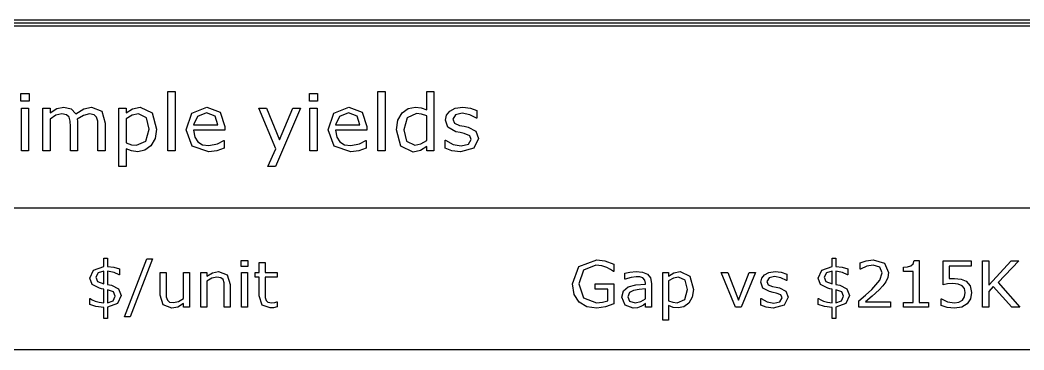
# Model space of a CAD drawing. Extents: x -1 to 182, y 89 to 480.
# Drawn here: x 106.07 to 143.39, y 140.76 to 153.04 of the extents above; entities that cross this region are included whole.
import ezdxf

# ---------------------------------------------------------------- set-up
doc = ezdxf.new("R2010")
doc.units = 0

msp = doc.modelspace()

# ---------------------------------------------------------------- linework, layer by layer
at = {"layer": 'Layer 1', "color": 7}
for points in [[(4.762494, 153.035853), (4.762494, 152.823975), (175.153946, 152.823975), (175.153946, 153.035853), (4.762494, 153.035853)], [(4.762494, 152.929914), (175.153946, 152.929914)], [(106.405308, 150.020453), (106.104035, 150.020453), (106.104035, 150.297578), (106.405308, 150.297578), (106.405308, 150.020453)], [(111.831082, 148.167394), (111.563914, 148.167394), (111.563914, 150.37862), (111.831082, 150.37862), (111.831082, 148.167394)], [(117.1261, 150.020506), (116.824827, 150.020506), (116.824827, 150.297631), (117.1261, 150.297631), (117.1261, 150.020506)], [(119.641461, 148.167394), (119.374296, 148.167394), (119.374296, 150.37862), (119.641461, 150.37862), (119.641461, 148.167394)], [(121.457628, 148.167394), (121.19046, 148.167394), (121.19046, 148.333657), (120.950295, 148.178771), (120.678865, 148.12334), (120.226954, 148.342177), (120.060685, 148.948998), (120.117531, 149.30854), (120.273852, 149.577118), (120.498385, 149.74198), (120.765553, 149.798812), (120.987244, 149.771825), (121.19046, 149.69081), (121.19046, 150.37862), (121.457628, 150.37862), (121.457628, 148.167394)], [(106.388269, 148.16742), (106.121101, 148.16742), (106.121101, 149.754786), (106.388269, 149.754786), (106.388269, 148.16742)], [(109.233311, 148.16742), (108.966143, 148.16742), (108.966143, 149.071236), (108.956195, 149.268773), (108.917825, 149.420829), (108.824033, 149.513195), (108.647815, 149.544469), (108.423282, 149.48761), (108.198747, 149.345502), (108.205864, 149.268773), (108.208695, 149.183498), (108.208695, 148.16742), (107.94153, 148.16742), (107.94153, 149.071236), (107.931581, 149.270202), (107.893211, 149.422258), (107.799419, 149.513195), (107.623202, 149.544469), (107.402931, 149.490467), (107.184081, 149.35262), (107.184081, 148.16742), (106.916916, 148.16742), (106.916916, 149.754786), (107.184081, 149.754786), (107.184081, 149.578573), (107.432774, 149.740578), (107.698521, 149.798839), (107.972793, 149.730629), (108.141904, 149.541611), (108.437493, 149.737747), (108.723134, 149.798839), (109.108251, 149.639692), (109.233309, 149.197706), (109.233311, 148.16742)], [(111.14469, 148.980298), (111.089268, 148.626445), (110.932947, 148.356438), (110.711256, 148.193005), (110.442667, 148.136146), (110.218134, 148.16316), (110.014916, 148.247007), (110.014916, 147.581924), (109.74775, 147.581924), (109.74775, 149.754786), (110.014916, 149.754786), (110.014916, 149.588522), (110.253662, 149.737747), (110.53788, 149.798839), (110.984107, 149.581404), (111.14469, 148.980298), (111.14469, 148.980298)], [(113.68846, 148.933361), (112.518895, 148.933361), (112.562948, 148.677562), (112.683743, 148.499921), (112.858537, 148.397607), (113.083071, 148.363502), (113.408502, 148.427452), (113.642984, 148.555352), (113.657192, 148.555352), (113.657192, 148.264019), (113.381499, 148.168822), (113.085912, 148.130458), (112.469153, 148.343606), (112.247462, 148.951829), (112.459205, 149.570027), (113.019118, 149.798812), (113.513661, 149.611223), (113.688458, 149.078326), (113.68846, 148.933361)], [(116.489447, 149.754759), (115.562891, 147.581898), (115.277249, 147.581898), (115.572839, 148.244123), (114.940448, 149.754759), (115.230355, 149.754759), (115.717791, 148.578079), (116.209492, 149.754759), (116.489447, 149.754759)], [(117.109061, 148.167394), (116.841895, 148.167394), (116.841895, 149.754759), (117.109061, 149.754759), (117.109061, 148.167394)], [(118.966439, 148.933361), (117.796873, 148.933361), (117.840926, 148.677562), (117.961722, 148.499921), (118.136516, 148.397607), (118.361052, 148.363502), (118.686483, 148.427452), (118.920965, 148.555352), (118.935173, 148.555352), (118.935173, 148.264019), (118.659477, 148.168822), (118.363891, 148.130458), (117.747132, 148.343606), (117.52544, 148.951829), (117.737186, 149.570027), (118.297099, 149.798812), (118.791642, 149.611223), (118.966436, 149.078326), (118.966439, 148.933361)], [(123.117473, 148.62499), (122.936993, 148.268279), (122.446713, 148.129029), (122.122702, 148.170225), (121.876852, 148.262617), (121.876852, 148.562469), (121.89106, 148.562469), (122.172438, 148.410413), (122.469449, 148.354983), (122.745142, 148.411815), (122.84462, 148.590885), (122.790616, 148.732993), (122.583135, 148.81541), (122.433921, 148.845255), (122.267651, 148.882217), (121.970641, 149.044222), (121.883956, 149.30854), (121.923746, 149.493272), (122.047381, 149.648185), (122.249178, 149.753331), (122.524871, 149.793124), (122.811933, 149.757617), (123.054942, 149.67377), (123.054942, 149.388127), (123.040734, 149.388127), (122.792042, 149.514597), (122.504977, 149.56717), (122.257706, 149.510337), (122.15681, 149.344074), (122.217915, 149.196277), (122.411185, 149.115262), (122.576033, 149.081157), (122.729513, 149.049884), (123.016575, 148.903516), (123.117473, 148.62499), (123.117473, 148.62499)], [(110.868998, 148.973155), (110.770941, 149.402335), (110.469668, 149.544442), (110.238028, 149.494701), (110.014916, 149.36397), (110.014916, 148.464414), (110.209607, 148.394776), (110.39577, 148.376255), (110.74394, 148.526882), (110.868998, 148.973102), (110.868998, 148.973155)], [(113.428399, 149.138016), (113.321817, 149.463427), (113.00491, 149.578547), (112.662426, 149.452076), (112.518895, 149.138016), (113.428399, 149.138016)], [(118.706377, 149.138016), (118.599795, 149.463427), (118.282891, 149.578547), (117.940404, 149.452076), (117.796873, 149.138016), (118.706377, 149.138016)], [(121.19046, 148.558209), (121.19046, 149.469115), (120.99719, 149.535923), (120.811027, 149.554443), (120.461436, 149.398128), (120.336381, 148.95474), (120.433014, 148.524131), (120.742815, 148.377763), (120.973033, 148.427505), (121.19046, 148.558262), (121.19046, 148.558209)], [(4.762494, 146.050756), (175.153946, 146.050756), (175.153946, 140.759096), (4.762494, 140.759096), (4.762494, 146.050756)], [(109.827784, 142.788421), (109.687095, 142.488437), (109.318512, 142.347758), (109.318512, 141.92686), (109.181313, 141.92686), (109.181313, 142.341937), (108.892957, 142.371015), (108.659251, 142.445416), (108.659251, 142.675656), (108.677851, 142.675656), (108.756916, 142.627978), (108.867374, 142.577972), (109.008064, 142.536115), (109.18131, 142.514154), (109.18131, 143.017603), (109.095268, 143.035065), (109.022018, 143.053586), (108.749942, 143.196593), (108.667387, 143.433792), (108.802263, 143.724463), (109.18131, 143.86284), (109.18131, 144.179096), (109.31851, 144.179096), (109.31851, 143.865168), (109.559193, 143.837255), (109.766158, 143.777962), (109.766158, 143.55005), (109.749886, 143.55005), (109.567339, 143.644241), (109.318517, 143.696576), (109.318517, 143.195429), (109.394096, 143.179025), (109.46502, 143.163944), (109.732444, 143.036044), (109.827789, 142.788368), (109.827784, 142.788421)], [(110.992828, 144.155786), (110.159159, 141.993138), (109.958007, 141.993138), (110.788189, 144.155786), (110.992828, 144.155786)], [(114.537954, 143.862787), (114.291458, 143.862787), (114.291458, 144.089508), (114.537954, 144.089508), (114.537954, 143.862787)], [(128.147313, 142.474493), (127.836867, 142.360538), (127.51247, 142.312886), (127.141561, 142.368687), (126.854372, 142.536115), (126.669498, 142.817499), (126.604386, 143.213976), (126.846231, 143.868581), (127.51247, 144.109272), (127.813613, 144.073236), (128.146151, 143.953459), (128.146151, 143.680225), (128.125223, 143.680225), (128.020577, 143.753488), (127.885701, 143.829053), (127.703155, 143.888346), (127.472938, 143.912687), (127.0125, 143.725495), (126.843905, 143.220882), (127.020639, 142.697643), (127.502005, 142.511614), (127.724083, 142.533575), (127.919422, 142.590566), (127.919422, 143.014957), (127.455497, 143.014957), (127.455497, 143.217257), (128.147313, 143.217257), (128.147313, 142.474493)], [(136.903745, 142.788421), (136.763056, 142.488437), (136.394473, 142.347758), (136.394473, 141.92686), (136.257274, 141.92686), (136.257274, 142.341937), (135.968921, 142.371015), (135.735212, 142.445416), (135.735212, 142.675656), (135.753812, 142.675656), (135.832877, 142.627978), (135.943335, 142.577972), (136.084022, 142.536115), (136.257268, 142.514154), (136.257268, 143.017603), (136.171226, 143.035065), (136.097976, 143.053586), (135.8259, 143.196593), (135.743348, 143.433792), (135.878222, 143.724463), (136.257268, 143.86284), (136.257268, 144.179096), (136.394468, 144.179096), (136.394468, 143.865168), (136.635151, 143.837255), (136.842116, 143.777962), (136.842116, 143.55005), (136.825844, 143.55005), (136.643295, 143.644241), (136.394473, 143.696576), (136.394473, 143.195429), (136.470051, 143.179025), (136.540978, 143.163944), (136.808403, 143.036044), (136.903745, 142.788368), (136.903745, 142.788421)], [(138.428069, 142.346594), (137.256048, 142.346594), (137.256048, 142.589613), (137.500219, 142.798899), (137.729276, 143.00702), (138.03507, 143.350025), (138.117623, 143.625588), (138.028093, 143.836038), (137.780436, 143.912767), (137.551378, 143.875566), (137.310695, 143.76161), (137.29908, 143.76161), (137.29908, 144.005794), (137.518835, 144.080195), (137.786259, 144.113929), (138.203673, 143.984865), (138.354827, 143.637203), (138.329242, 143.452339), (138.255992, 143.290732), (138.149021, 143.148863), (138.001357, 142.99424), (137.744394, 142.757042), (137.496737, 142.545428), (138.428074, 142.545428), (138.428069, 142.346594)], [(139.843096, 142.346594), (138.905945, 142.346594), (138.905945, 142.523335), (139.266389, 142.523335), (139.266389, 143.683717), (138.905945, 143.683717), (138.905945, 143.841858), (139.062912, 143.8535), (139.18965, 143.889536), (139.273364, 143.962799), (139.309408, 144.083714), (139.489631, 144.083714), (139.489631, 142.523362), (139.843096, 142.523362), (139.843096, 142.346594)], [(141.441833, 142.896556), (141.39765, 142.665178), (141.276728, 142.47915), (141.07674, 142.353579), (140.809316, 142.310558), (140.536076, 142.340773), (140.313998, 142.411708), (140.313998, 142.657029), (140.33027, 142.657029), (140.553512, 142.553551), (140.804659, 142.511694), (140.963951, 142.534977), (141.102315, 142.616363), (141.179055, 142.73614), (141.205796, 142.897747), (141.174403, 143.048903), (141.089525, 143.147725), (140.941861, 143.209346), (140.748848, 143.227867), (140.551186, 143.213844), (140.388407, 143.185957), (140.388407, 144.077761), (141.430202, 144.077761), (141.430202, 143.87427), (140.61281, 143.87427), (140.61281, 143.413842), (140.71513, 143.420722), (140.805823, 143.423367), (141.052319, 143.399026), (141.246492, 143.315285), (141.390668, 143.150185), (141.441828, 142.896715), (141.441833, 142.896556)], [(143.234745, 142.346594), (142.935928, 142.346594), (142.251087, 143.117483), (142.079005, 142.933757), (142.079005, 142.346594), (141.848786, 142.346594), (141.848786, 144.077893), (142.079005, 144.077893), (142.079005, 143.174448), (142.919648, 144.077893), (143.198701, 144.077893), (142.425495, 143.263983), (143.234745, 142.346594)], [(109.181313, 143.215141), (109.181313, 143.695359), (108.972022, 143.626752), (108.887144, 143.463954), (108.949932, 143.304676), (109.181313, 143.215141), (109.181313, 143.215141)], [(113.882183, 142.346594), (113.663589, 142.346594), (113.663589, 143.086077), (113.653112, 143.253505), (113.614742, 143.376774), (113.531028, 143.448847), (113.389177, 143.473188), (113.201979, 143.429003), (113.014782, 143.316211), (113.014782, 142.346594), (112.796188, 142.346594), (112.796188, 143.645353), (113.014782, 143.645353), (113.014782, 143.501181), (113.226395, 143.633711), (113.450801, 143.681389), (113.771711, 143.554654), (113.882169, 143.189555), (113.882183, 142.346594)], [(115.63091, 142.358236), (115.496036, 142.331513), (115.366972, 142.320929), (115.064665, 142.4279), (114.961184, 142.770906), (114.961184, 143.461573), (114.81352, 143.461573), (114.81352, 143.645273), (114.961184, 143.645273), (114.961184, 144.018494), (115.179774, 144.018494), (115.179774, 143.645273), (115.63091, 143.645273), (115.63091, 143.461573), (115.179774, 143.461573), (115.179774, 142.869728), (115.184431, 142.709284), (115.216988, 142.602313), (115.286751, 142.533707), (115.423953, 142.512805), (115.535572, 142.527886), (115.619289, 142.554636), (115.630904, 142.554636), (115.63091, 142.358236)], [(129.541414, 142.346594), (129.323985, 142.346594), (129.323985, 142.484944), (129.244919, 142.429144), (129.149577, 142.373343), (129.024003, 142.329158), (128.857734, 142.310637), (128.560078, 142.426895), (128.437994, 142.723387), (128.50078, 142.961749), (128.682165, 143.105921), (128.96703, 143.176855), (129.323985, 143.204769), (129.323985, 143.238477), (129.297243, 143.36172), (129.222829, 143.438475), (129.111207, 143.474511), (128.975169, 143.483772), (128.78332, 143.460488), (128.564729, 143.395375), (128.553114, 143.395375), (128.553114, 143.617439), (128.737986, 143.655804), (128.976341, 143.676706), (129.214699, 143.653422), (129.391432, 143.576667), (129.503054, 143.438316), (129.541424, 143.227867), (129.541414, 142.346594)], [(131.105269, 143.011676), (131.059922, 142.722143), (130.932025, 142.501243), (130.75064, 142.367523), (130.530885, 142.321009), (130.347177, 142.342969), (130.180908, 142.411576), (130.180908, 141.867434), (129.962318, 141.867434), (129.962318, 143.64522), (130.180908, 143.64522), (130.180908, 143.509172), (130.376245, 143.631277), (130.608789, 143.681256), (130.973882, 143.503377), (131.105269, 143.011544), (131.105269, 143.011676)], [(134.620166, 142.720979), (134.4725, 142.429144), (134.071363, 142.315188), (133.806264, 142.348922), (133.605112, 142.424487), (133.605112, 142.669835), (133.616727, 142.669835), (133.846946, 142.545428), (134.089953, 142.500079), (134.31552, 142.546592), (134.396911, 142.693092), (134.352729, 142.80935), (134.182972, 142.876792), (134.060886, 142.901134), (133.924848, 142.931349), (133.681839, 143.063905), (133.610915, 143.280175), (133.643469, 143.431331), (133.744627, 143.558067), (133.909732, 143.644109), (134.1353, 143.676653), (134.37017, 143.647602), (134.568993, 143.578995), (134.568993, 143.345289), (134.557378, 143.345289), (134.353903, 143.448767), (134.119036, 143.491789), (133.916722, 143.445275), (133.83417, 143.309253), (133.884165, 143.188312), (134.042296, 143.12206), (134.17717, 143.094147), (134.302744, 143.068482), (134.537614, 142.948732), (134.620166, 142.72082), (134.620166, 142.720979)], [(136.257274, 143.215141), (136.257274, 143.695359), (136.047983, 143.626752), (135.963105, 143.463954), (136.025893, 143.304676), (136.257274, 143.215141), (136.257274, 143.215141)], [(112.365998, 142.346594), (112.147407, 142.346594), (112.147407, 142.490765), (111.935791, 142.357071), (111.712549, 142.310558), (111.393965, 142.434965), (111.280019, 142.802391), (111.280019, 143.645353), (111.49861, 143.645353), (111.49861, 142.90587), (111.507897, 142.736113), (111.547431, 142.616336), (111.628822, 142.541936), (111.77416, 142.518652), (111.959032, 142.562838), (112.147394, 142.675629), (112.147394, 143.645326), (112.365984, 143.645326), (112.365998, 142.346594)], [(114.524003, 142.346594), (114.305412, 142.346594), (114.305412, 143.645353), (114.524003, 143.645353), (114.524003, 142.346594)], [(130.879701, 143.005855), (130.799474, 143.356984), (130.552978, 143.473268), (130.363455, 143.432575), (130.180908, 143.325604), (130.180908, 142.589613), (130.3402, 142.532622), (130.492516, 142.517541), (130.777381, 142.640784), (130.879701, 143.005882), (130.879701, 143.005855)], [(133.406289, 143.645353), (132.88074, 142.346594), (132.660985, 142.346594), (132.138926, 143.645353), (132.376119, 143.645353), (132.77842, 142.611706), (133.177234, 143.645353), (133.406289, 143.645353)], [(109.608029, 142.758206), (109.539428, 142.917485), (109.318512, 142.997706), (109.318512, 142.51635), (109.532454, 142.587285), (109.608029, 142.758206), (109.608029, 142.758206)], [(129.323985, 142.666343), (129.323985, 143.027948), (129.087953, 143.010486), (128.874014, 142.976751), (128.721696, 142.893037), (128.663562, 142.738415), (128.730999, 142.569796), (128.936799, 142.513996), (129.147251, 142.558181), (129.323985, 142.666316), (129.323985, 142.666343)], [(136.683991, 142.758206), (136.615392, 142.917485), (136.394473, 142.997706), (136.394473, 142.51635), (136.608415, 142.587285), (136.683991, 142.758206), (136.683991, 142.758206)]]:
    msp.add_lwpolyline(points, dxfattribs=at)

doc.saveas('drawing.dxf')
